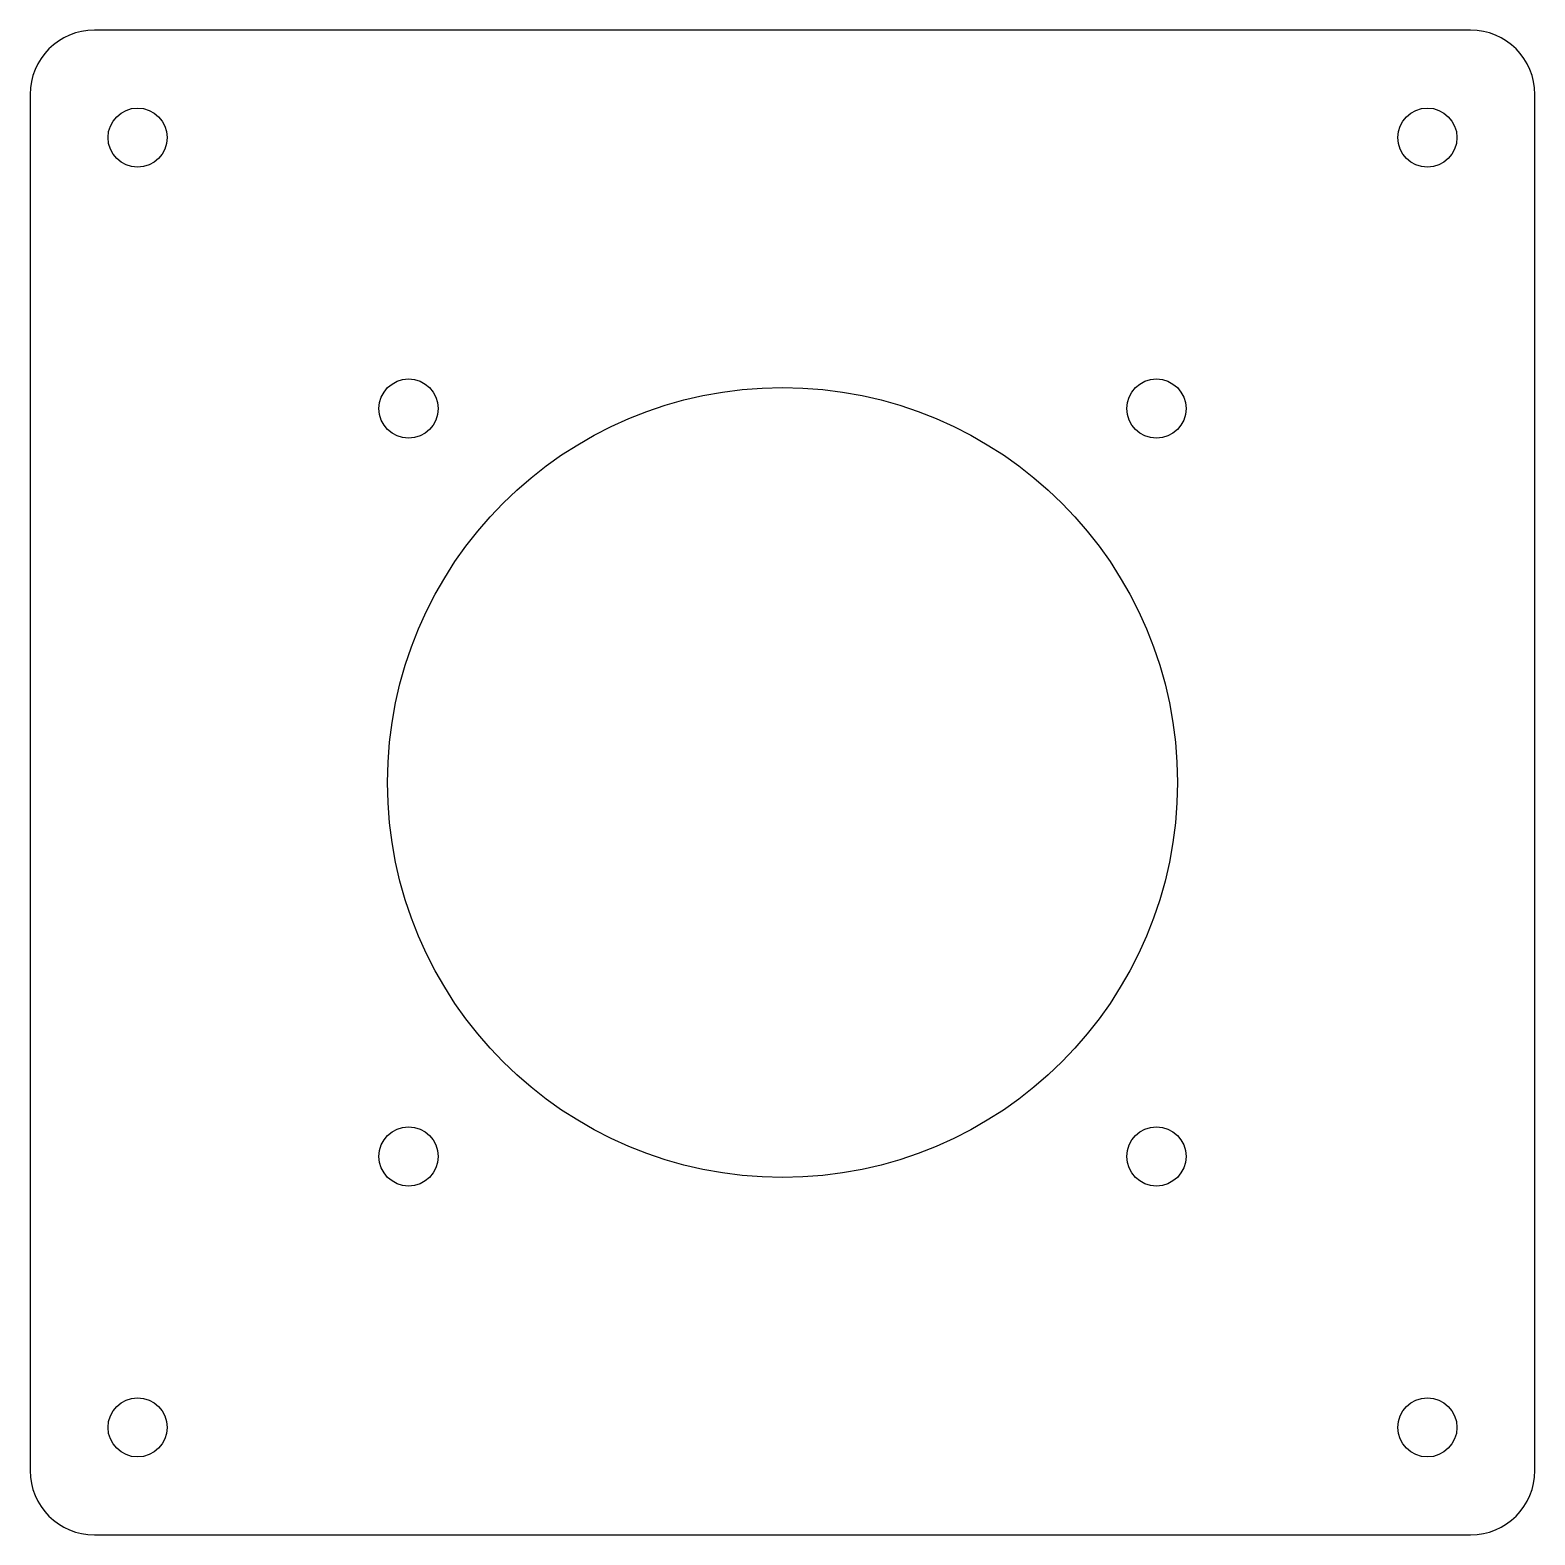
# Model space of a CAD drawing. Header units: millimetres. Extents: x -70 to 70, y -70 to 70.
import ezdxf

# ---------------------------------------------------------------- set-up
doc = ezdxf.new("R2010")
doc.units = ezdxf.units.MM

msp = doc.modelspace()

# ---------------------------------------------------------------- linework, layer by layer
for p, q in [((64, 70, 3), (-64, 70, 3)), ((-70, 64, 3), (-70, -64, 3)), ((70, -64, 3), (70, 64, 3)), ((-64, -70, 3), (64, -70, 3))]:
    msp.add_line(p, q)
for centre, radius in [((-60, 60, 3), 2.75), ((60, 60, 3), 2.75), ((-34.79, 34.79, 3), 2.75), ((0, 0, 3), 36.75), ((34.79, 34.79, 3), 2.75), ((-34.79, -34.79, 3), 2.75), ((34.79, -34.79, 3), 2.75), ((-60, -60, 3), 2.75), ((60, -60, 3), 2.75)]:
    msp.add_circle(centre, radius)
for centre, start, end in [((-64, 64, 3), 90, 180), ((64, 64, 3), 0, 90), ((-64, -64, 3), 180, 270), ((64, -64, 3), -90, 0)]:
    msp.add_arc(centre, 6, start, end)

doc.saveas('drawing.dxf')
